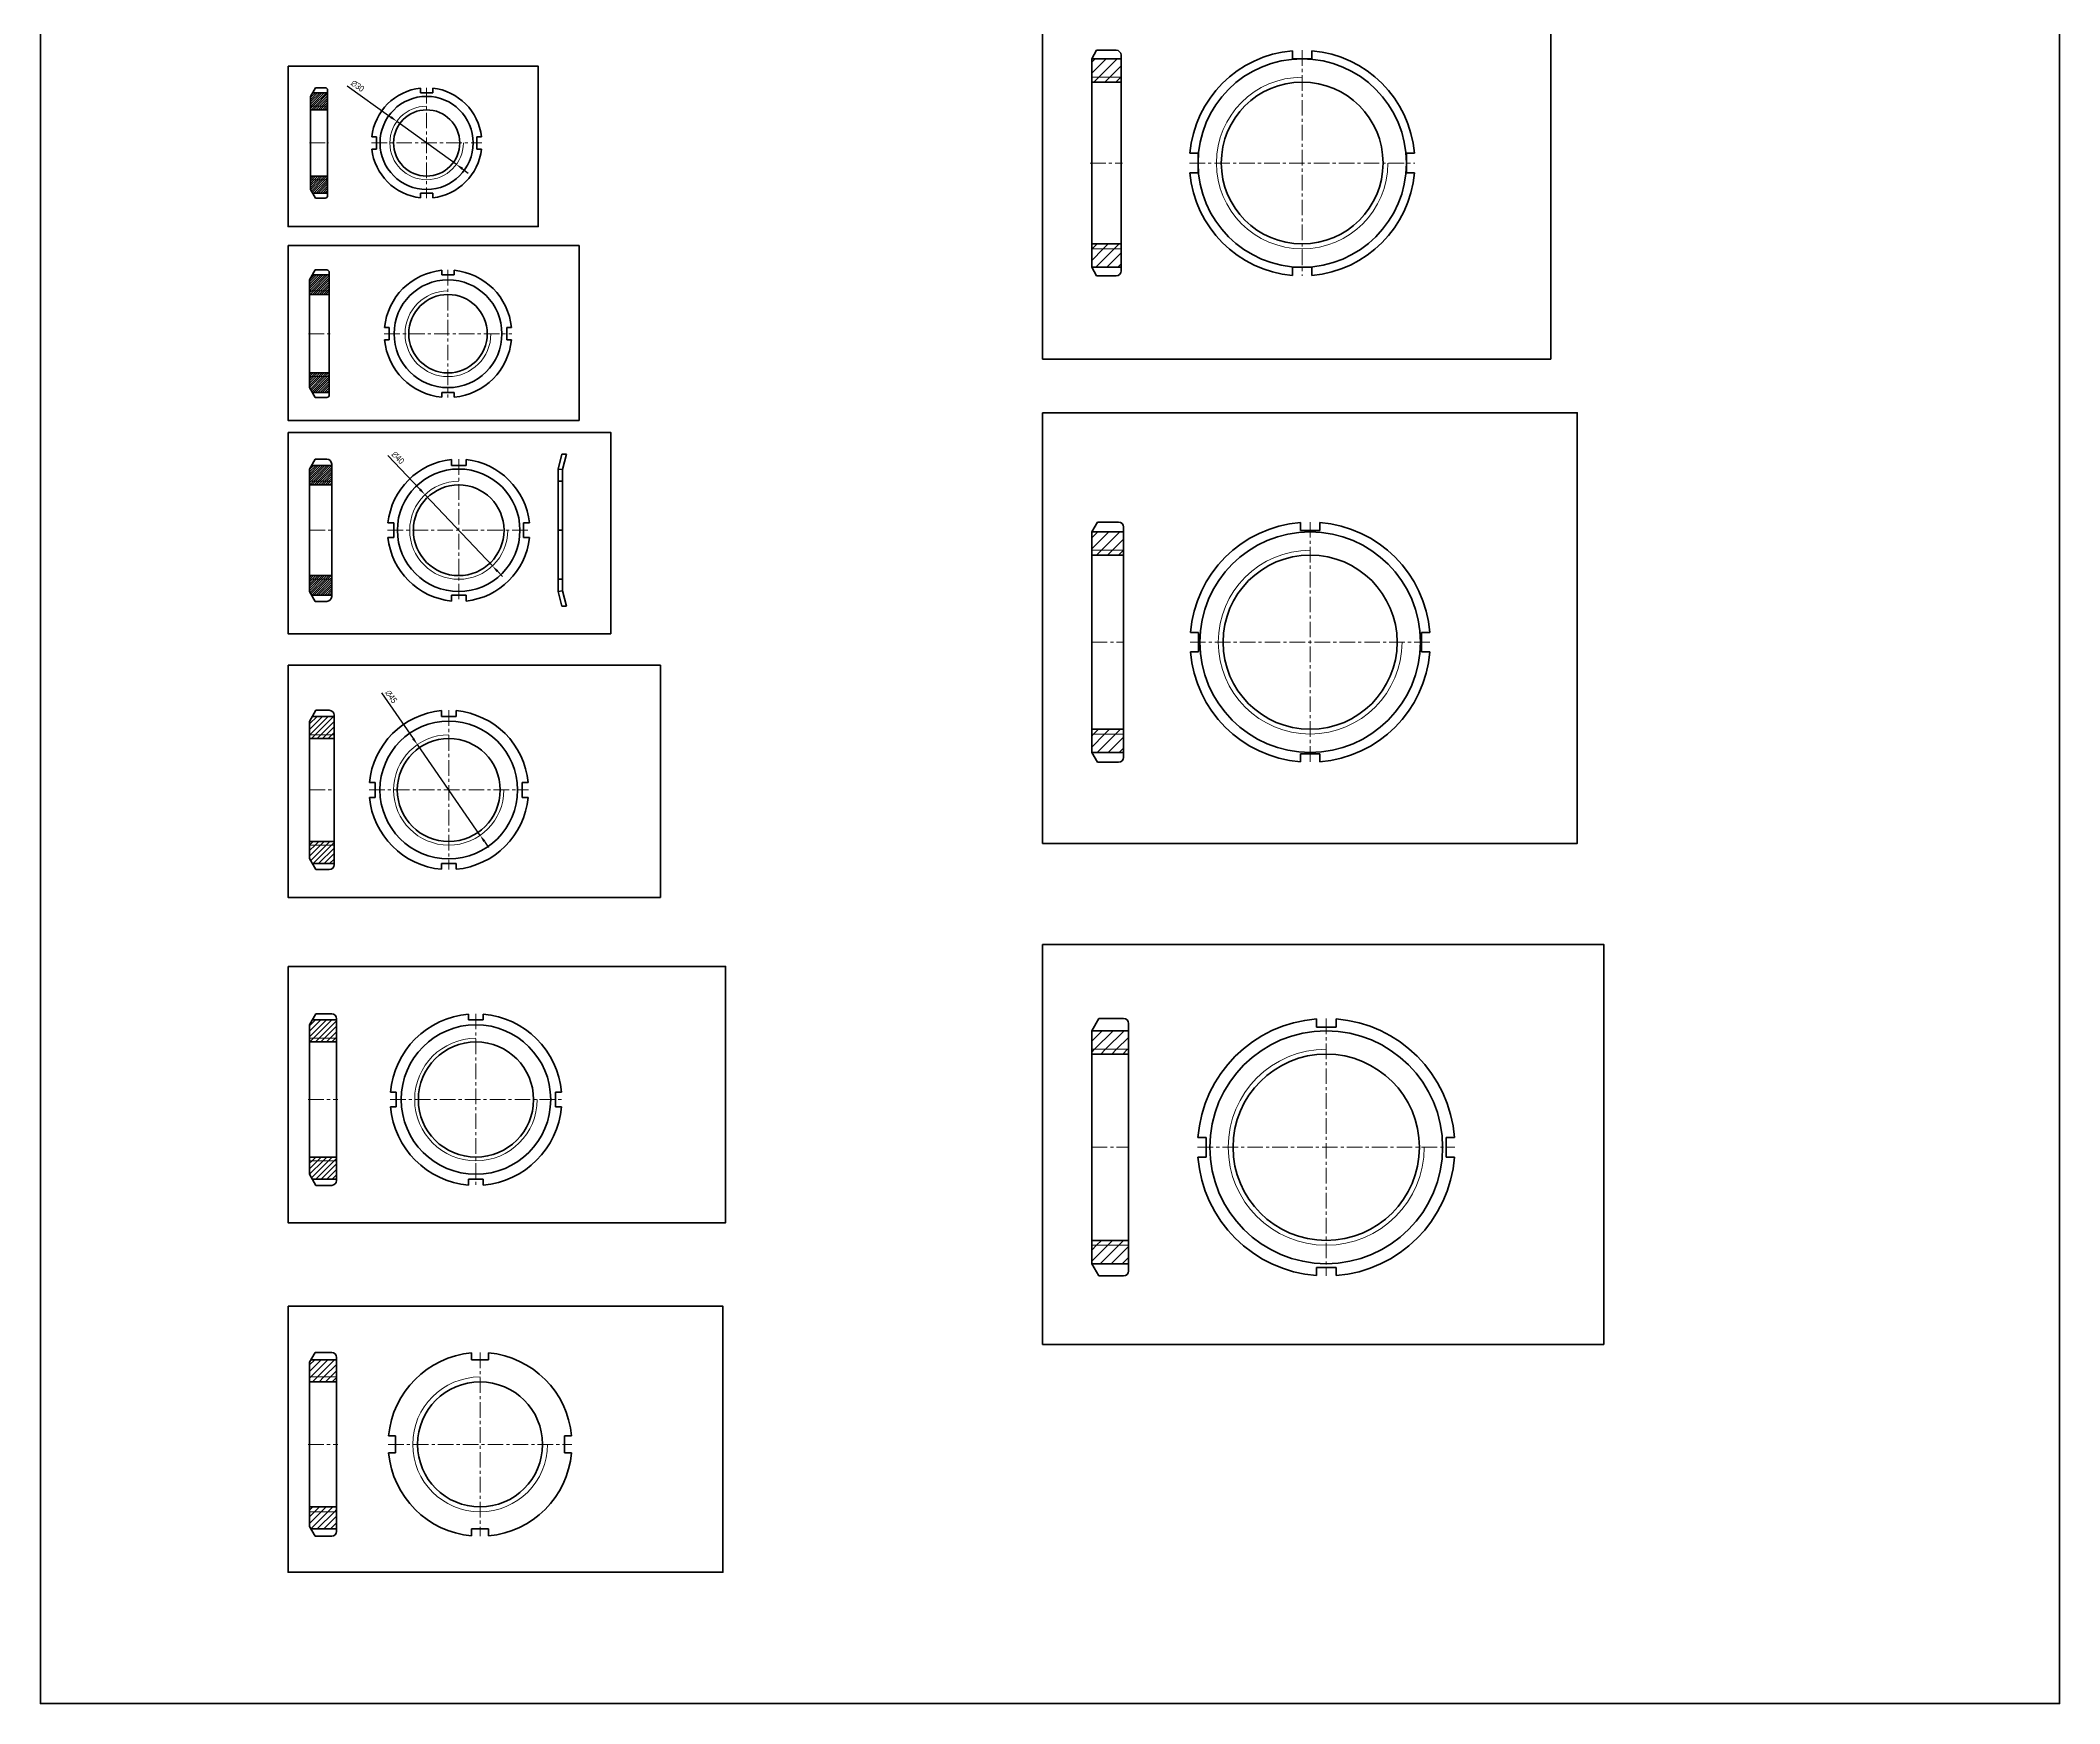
# Model space of a CAD drawing. Header units: millimetres. Extents: x -11382 to 23553, y -372 to 10786.
# Drawn here: x 5391 to 6215, y 4523 to 5202 of the extents above; entities that cross this region are included whole.
import ezdxf

# ---------------------------------------------------------------- set-up
doc = ezdxf.new("R2010")
doc.units = ezdxf.units.MM
doc.header["$LTSCALE"] = 0.2
doc.header["$PDMODE"] = 3
doc.linetypes.add('CENTER', pattern=[50.8, 31.75, -6.35, 6.35, -6.35])
for name, color, linetype, lineweight in [('đường bao thấy', 7, 'Continuous', 40), ('đường mặt cắt', 160, 'Continuous', 15), ('đường nét mảnh', 220, 'Continuous', 15), ('đường nét tâm', 137, 'CENTER', 15)]:
    doc.layers.add(name, color=color, linetype=linetype, lineweight=lineweight)
doc.styles.add('nhat 2.5', font='arial.ttf', dxfattribs={"width": 0.8, "height": 2.5})
doc.dimstyles.new('nhật 2.5', dxfattribs={"dimtxt": 2.5, "dimasz": 3, "dimexe": 1.3, "dimexo": 0.5, "dimgap": 1, "dimtad": 1, "dimtxsty": 'nhat 2.5', "dimcen": 0, "dimadec": 0, "dimazin": 0, "dimtfac": 1, "dimtmove": 0, "dimatfit": 3, "dimfxl": 10, "dimarcsym": 1})
pattern_1 = [(45, (-176.3456, 466.9373), (-1.122532, 1.122532), [])]
pattern_2 = [(45, (-184.1256, 1231.2331), (-0.449012806, 0.449012806), [])]
pattern_3 = [(45, (-184.96423, 1230.9688), (-0.449012806, 0.449012806), [])]
pattern_4 = [(45, (-188.88764, 1235.7935), (-0.449012806, 0.449012806), [])]
pattern_5 = [(45, (-216.7328, 1241.1369), (-1.122532, 1.122532), [])]
pattern_6 = [(45, (-423.1216, 339.9806), (-1.3470384, 1.3470384), [])]
pattern_7 = [(45, (-149.334, 1270.6007), (-2.245064, 2.245064), [])]
pattern_8 = [(45, (-204.3345, 1232.59), (-2.245064, 2.245064), [])]
pattern_9 = [(45, (-248.3594, 1189.8237), (-2.245064, 2.245064), [])]

# ---------------------------------------------------------------- blocks, each defined once
blk = doc.blocks.new('*D86')
at = {"layer": 'Defpoints', "color": 0, "ltscale": 0.5, "transparency": 16777216}
for p in [(5536.89, 5168.72), (5561.21, 5151.16)]:
    blk.add_point(p, dxfattribs=at)
at = {"layer": 'đường bao thấy', "color": 0, "lineweight": -2, "ltscale": 0.5, "transparency": 16777216}
for p, q in [((5516.68, 5183.3), (5534.45, 5170.48)), ((5561.21, 5151.16), (5536.89, 5168.72)), ((5563.64, 5149.4), (5566.07, 5147.65))]:
    blk.add_line(p, q, dxfattribs=at)
at = {"layer": 'đường bao thấy', "color": 0, "ltscale": 0.5, "transparency": 16777216}
for points in [[(5534.75, 5170.88), (5534.16, 5170.07), (5536.89, 5168.72)], [(5563.93, 5149.81), (5563.35, 5149), (5561.21, 5151.16)]]:
    blk.add_solid(points, dxfattribs=at)
at = {"layer": 'đường bao thấy', "color": 0, "ltscale": 0.5, "transparency": 16777216, "insert": (5520.91, 5183.15), "char_height": 2.5, "attachment_point": 5, "rotation": 324.17096, "style": 'nhat 2.5'}
blk.add_mtext('∅30', dxfattribs=at)
blk = doc.blocks.new('*D87')
at = {"layer": 'Defpoints', "color": 0, "ltscale": 0.5, "transparency": 16777216}
for p in [(5545.28, 4914.48), (5570.9, 4877.48)]:
    blk.add_point(p, dxfattribs=at)
at = {"layer": 'đường bao thấy', "color": 0, "lineweight": -2, "ltscale": 0.5, "transparency": 16777216}
for p, q in [((5530.67, 4935.58), (5543.58, 4916.95)), ((5570.9, 4877.48), (5545.28, 4914.48)), ((5572.61, 4875.02), (5574.32, 4872.55))]:
    blk.add_line(p, q, dxfattribs=at)
at = {"layer": 'đường bao thấy', "color": 0, "ltscale": 0.5, "transparency": 16777216}
for points in [[(5543.99, 4917.23), (5543.16, 4916.66), (5545.28, 4914.48)], [(5573.02, 4875.3), (5572.2, 4874.73), (5570.9, 4877.48)]]:
    blk.add_solid(points, dxfattribs=at)
at = {"layer": 'đường bao thấy', "color": 0, "ltscale": 0.5, "transparency": 16777216, "insert": (5534.61, 4934.02), "char_height": 2.5, "attachment_point": 5, "rotation": 304.70231, "style": 'nhat 2.5'}
blk.add_mtext('∅45', dxfattribs=at)
blk = doc.blocks.new('*D88')
at = {"layer": 'Defpoints', "color": 0, "ltscale": 0.5, "transparency": 16777216}
for p in [(5548.4, 5016.45), (5575.89, 4987.39)]:
    blk.add_point(p, dxfattribs=at)
at = {"layer": 'đường bao thấy', "color": 0, "lineweight": -2, "ltscale": 0.5, "transparency": 16777216}
for p, q in [((5533.25, 5032.45), (5546.33, 5018.63)), ((5575.89, 4987.39), (5548.4, 5016.45)), ((5577.95, 4985.21), (5580.01, 4983.03))]:
    blk.add_line(p, q, dxfattribs=at)
at = {"layer": 'đường bao thấy', "color": 0, "ltscale": 0.5, "transparency": 16777216}
for points in [[(5546.7, 5018.97), (5545.97, 5018.28), (5548.4, 5016.45)], [(5578.31, 4985.56), (5577.59, 4984.87), (5575.89, 4987.39)]]:
    blk.add_solid(points, dxfattribs=at)
at = {"layer": 'đường bao thấy', "color": 0, "ltscale": 0.5, "transparency": 16777216, "insert": (5537.38, 5031.51), "char_height": 2.5, "attachment_point": 5, "rotation": 313.4159, "style": 'nhat 2.5'}
blk.add_mtext('∅40', dxfattribs=at)

msp = doc.modelspace()

# ---------------------------------------------------------------- hatches: boundary and pattern name
at = {"layer": 'đường mặt cắt'}
h = msp.add_hatch(dxfattribs=at)
h.set_pattern_fill('ANSI31', color=256, style=0)
h.set_pattern_definition(pattern_7)
h.paths.add_polyline_path([(5832.41, 5186.737), (5832.41, 5194.237), (5820.41, 5194.237), (5820.41, 5186.737)])
h = msp.add_hatch(dxfattribs=at)
h.set_pattern_fill('ANSI31', color=256, style=0)
h.set_pattern_definition(pattern_7)
h.paths.add_polyline_path([(5820.41, 5186.737), (5820.41, 5184.737), (5832.41, 5184.737), (5832.41, 5186.737)])
h = msp.add_hatch(dxfattribs=at)
h.set_pattern_fill('ANSI31', color=256, scale=0.2, style=0)
h.set_pattern_definition(pattern_2)
h.paths.add_polyline_path([(5508.664, 5174.939), (5508.664, 5180.439), (5502.53, 5180.439), (5501.664, 5178.939), (5501.664, 5174.939)])
h = msp.add_hatch(dxfattribs=at)
h.set_pattern_fill('ANSI31', color=256, scale=0.2, style=0)
h.set_pattern_definition(pattern_2)
h.paths.add_polyline_path([(5508.664, 5173.439), (5508.664, 5174.939), (5501.664, 5174.939), (5501.664, 5173.439)])
h = msp.add_hatch(dxfattribs=at)
h.set_pattern_fill('ANSI31', color=256, scale=0.2, style=0)
h.set_pattern_definition(pattern_2)
h.paths.add_polyline_path([(5508.664, 5144.939), (5508.664, 5146.439), (5501.664, 5146.439), (5501.664, 5144.939)])
h = msp.add_hatch(dxfattribs=at)
h.set_pattern_fill('ANSI31', color=256, scale=0.2, style=0)
h.set_pattern_definition(pattern_2)
h.paths.add_polyline_path([(5508.664, 5139.439), (5508.664, 5144.939), (5501.664, 5144.939), (5501.664, 5140.939), (5502.53, 5139.439)])
h = msp.add_hatch(dxfattribs=at)
h.set_pattern_fill('ANSI31', color=256, style=0)
h.set_pattern_definition(pattern_7)
h.paths.add_polyline_path([(5820.41, 5118.737), (5820.41, 5116.737), (5832.41, 5116.737), (5832.41, 5118.737)])
h = msp.add_hatch(dxfattribs=at)
h.set_pattern_fill('ANSI31', color=256, style=0)
h.set_pattern_definition(pattern_7)
h.paths.add_polyline_path([(5820.41, 5116.737), (5820.41, 5109.237), (5832.41, 5109.237), (5832.41, 5116.737)])
h = msp.add_hatch(dxfattribs=at)
h.set_pattern_fill('ANSI31', color=256, scale=0.2, style=0)
h.set_pattern_definition(pattern_3)
h.paths.add_polyline_path([(5509.314, 5099.606), (5509.314, 5106.106), (5502.469, 5106.106), (5501.314, 5104.106), (5501.314, 5099.606)])
h = msp.add_hatch(dxfattribs=at)
h.set_pattern_fill('ANSI31', color=256, scale=0.2, style=0)
h.set_pattern_definition(pattern_3)
h.paths.add_polyline_path([(5501.314, 5099.606), (5501.314, 5098.106), (5509.314, 5098.106), (5509.314, 5099.606)])
h = msp.add_hatch(dxfattribs=at)
h.set_pattern_fill('ANSI31', color=256, scale=0.2, style=0)
h.set_pattern_definition(pattern_3)
h.paths.add_polyline_path([(5501.314, 5066.106), (5501.314, 5064.606), (5509.314, 5064.606), (5509.314, 5066.106)])
h = msp.add_hatch(dxfattribs=at)
h.set_pattern_fill('ANSI31', color=256, scale=0.2, style=0)
h.set_pattern_definition(pattern_3)
h.paths.add_polyline_path([(5509.314, 5058.106), (5509.314, 5064.606), (5501.314, 5064.606), (5501.314, 5060.106), (5502.469, 5058.106)])
h = msp.add_hatch(dxfattribs=at)
h.set_pattern_fill('ANSI31', color=256, scale=0.2, style=0)
h.set_pattern_definition(pattern_4)
h.paths.add_polyline_path([(5510.314, 5028.419), (5502.18, 5028.419), (5501.314, 5026.919), (5501.314, 5021.919), (5510.314, 5021.919)])
h = msp.add_hatch(dxfattribs=at)
h.set_pattern_fill('ANSI31', color=256, scale=0.2, style=0)
h.set_pattern_definition(pattern_4)
h.paths.add_polyline_path([(5501.314, 5021.919), (5501.314, 5020.419), (5510.314, 5020.419), (5510.314, 5021.919)])
h = msp.add_hatch(dxfattribs=at)
h.set_pattern_fill('ANSI31', color=256, style=0)
h.set_pattern_definition(pattern_8)
h.paths.add_polyline_path([(5833.41, 4993.783), (5833.41, 5001.283), (5820.41, 5001.283), (5820.41, 4993.783)])
h = msp.add_hatch(dxfattribs=at)
h.set_pattern_fill('ANSI31', color=256, style=0)
h.set_pattern_definition(pattern_8)
h.paths.add_polyline_path([(5833.41, 4991.783), (5833.41, 4993.783), (5820.41, 4993.783), (5820.41, 4991.783)])
h = msp.add_hatch(dxfattribs=at)
h.set_pattern_fill('ANSI31', color=256, scale=0.2, style=0)
h.set_pattern_definition(pattern_4)
h.paths.add_polyline_path([(5510.314, 4981.919), (5510.314, 4983.419), (5501.314, 4983.419), (5501.314, 4981.919)])
h = msp.add_hatch(dxfattribs=at)
h.set_pattern_fill('ANSI31', color=256, scale=0.2, style=0)
h.set_pattern_definition(pattern_4)
h.paths.add_polyline_path([(5510.314, 4975.419), (5510.314, 4981.919), (5501.314, 4981.919), (5501.314, 4976.919), (5502.18, 4975.419)])
h = msp.add_hatch(dxfattribs=at)
h.set_pattern_fill('ANSI31', color=256, scale=0.5, style=0)
h.set_pattern_definition(pattern_5)
h.paths.add_polyline_path([(5511.314, 4925.981), (5502.469, 4925.981), (5501.314, 4923.981), (5501.314, 4918.481), (5511.314, 4918.481)])
h = msp.add_hatch(dxfattribs=at)
h.set_pattern_fill('ANSI31', color=256, style=0)
h.set_pattern_definition(pattern_8)
h.paths.add_polyline_path([(5833.41, 4918.783), (5833.41, 4920.783), (5820.41, 4920.783), (5820.41, 4918.783)])
h = msp.add_hatch(dxfattribs=at)
h.set_pattern_fill('ANSI31', color=256, style=0)
h.set_pattern_definition(pattern_8)
h.paths.add_polyline_path([(5833.41, 4911.283), (5833.41, 4918.783), (5820.41, 4918.783), (5820.41, 4911.283)])
h = msp.add_hatch(dxfattribs=at)
h.set_pattern_fill('ANSI31', color=256, scale=0.5, style=0)
h.set_pattern_definition(pattern_5)
h.paths.add_polyline_path([(5501.314, 4918.481), (5501.314, 4916.981), (5511.314, 4916.981), (5511.314, 4918.481)])
h = msp.add_hatch(dxfattribs=at)
h.set_pattern_fill('ANSI31', color=256, scale=0.5, style=0)
h.set_pattern_definition(pattern_5)
h.paths.add_polyline_path([(5501.314, 4874.981), (5501.314, 4873.481), (5511.314, 4873.481), (5511.314, 4874.981)])
h = msp.add_hatch(dxfattribs=at)
h.set_pattern_fill('ANSI31', color=256, scale=0.5, style=0)
h.set_pattern_definition(pattern_5)
h.paths.add_polyline_path([(5501.314, 4873.481), (5501.314, 4867.981), (5502.469, 4865.981), (5511.314, 4865.981), (5511.314, 4873.481)])
h = msp.add_hatch(dxfattribs=at)
h.set_pattern_fill('ANSI31', color=256, scale=0.5, style=0)
h.set_pattern_definition(pattern_1)
h.paths.add_polyline_path([(5502.469, 4802.19), (5501.314, 4800.19), (5501.314, 4794.69), (5512.314, 4794.69), (5512.314, 4802.19)])
h = msp.add_hatch(dxfattribs=at)
h.set_pattern_fill('ANSI31', color=256, style=0)
h.set_pattern_definition(pattern_9)
h.paths.add_polyline_path([(5835.41, 4790.235), (5835.41, 4797.735), (5820.41, 4797.735), (5820.41, 4790.235)])
h = msp.add_hatch(dxfattribs=at)
h.set_pattern_fill('ANSI31', color=256, scale=0.5, style=0)
h.set_pattern_definition(pattern_1)
h.paths.add_polyline_path([(5512.314, 4793.19), (5512.314, 4794.69), (5501.314, 4794.69), (5501.314, 4793.19)])
h = msp.add_hatch(dxfattribs=at)
h.set_pattern_fill('ANSI31', color=256, style=0)
h.set_pattern_definition(pattern_9)
h.paths.add_polyline_path([(5835.41, 4788.235), (5835.41, 4790.235), (5820.41, 4790.235), (5820.41, 4788.235)])
h = msp.add_hatch(dxfattribs=at)
h.set_pattern_fill('ANSI31', color=256, scale=0.5, style=0)
h.set_pattern_definition(pattern_1)
h.paths.add_polyline_path([(5512.314, 4744.69), (5512.314, 4746.19), (5501.314, 4746.19), (5501.314, 4744.69)])
h = msp.add_hatch(dxfattribs=at)
h.set_pattern_fill('ANSI31', color=256, scale=0.5, style=0)
h.set_pattern_definition(pattern_1)
h.paths.add_polyline_path([(5501.314, 4744.69), (5501.314, 4739.19), (5502.469, 4737.19), (5512.314, 4737.19), (5512.314, 4744.69)])
h = msp.add_hatch(dxfattribs=at)
h.set_pattern_fill('ANSI31', color=256, style=0)
h.set_pattern_definition(pattern_9)
h.paths.add_polyline_path([(5835.41, 4710.235), (5835.41, 4712.235), (5820.41, 4712.235), (5820.41, 4710.235)])
h = msp.add_hatch(dxfattribs=at)
h.set_pattern_fill('ANSI31', color=256, style=0)
h.set_pattern_definition(pattern_9)
h.paths.add_polyline_path([(5820.41, 4710.235), (5820.41, 4702.735), (5835.41, 4702.735), (5835.41, 4710.235)])
h = msp.add_hatch(dxfattribs=at)
h.set_pattern_fill('ANSI31', color=256, scale=0.6, style=0)
h.set_pattern_definition(pattern_6)
h.paths.add_polyline_path([(5512.314, 4656.521), (5512.314, 4663.521), (5501.892, 4663.521), (5501.314, 4662.521), (5501.314, 4656.521)])
h = msp.add_hatch(dxfattribs=at)
h.set_pattern_fill('ANSI31', color=256, scale=0.6, style=0)
h.set_pattern_definition(pattern_6)
h.paths.add_polyline_path([(5512.314, 4654.521), (5512.314, 4656.521), (5501.314, 4656.521), (5501.314, 4654.521)])
h = msp.add_hatch(dxfattribs=at)
h.set_pattern_fill('ANSI31', color=256, scale=0.6, style=0)
h.set_pattern_definition(pattern_6)
h.paths.add_polyline_path([(5512.314, 4601.521), (5512.314, 4603.521), (5501.314, 4603.521), (5501.314, 4601.521)])
h = msp.add_hatch(dxfattribs=at)
h.set_pattern_fill('ANSI31', color=256, scale=0.6, style=0)
h.set_pattern_definition(pattern_6)
h.paths.add_polyline_path([(5501.314, 4601.521), (5501.314, 4595.521), (5501.892, 4594.521), (5512.314, 4594.521), (5512.314, 4601.521)])

# ---------------------------------------------------------------- linework, layer by layer
at = {"layer": 'đường bao thấy'}
for p, q in [((5820.41, 5194.237), (5822.43, 5197.737)), ((5820.41, 5194.237), (5820.41, 5109.237)), ((5820.41, 5194.237), (5832.41, 5194.237)), ((5822.43, 5197.737), (5830.41, 5197.737)), ((5832.41, 5195.737), (5832.41, 5107.737)), ((5902.301, 5197.563), (5902.301, 5194.237)), ((5902.301, 5194.237), (5910.301, 5194.237)), ((5910.301, 5197.563), (5910.301, 5194.237)), ((5501.664, 5178.939), (5503.685, 5182.439)), ((5503.685, 5182.439), (5507.664, 5182.439)), ((5546.548, 5182.3), (5546.548, 5180.439)), ((5551.548, 5182.3), (5551.548, 5180.439)), ((5820.41, 5184.737), (5832.41, 5184.737)), ((5501.664, 5178.939), (5501.664, 5140.939)), ((5508.664, 5180.439), (5502.53, 5180.439)), ((5508.664, 5181.439), (5508.664, 5138.439)), ((5546.548, 5180.439), (5551.548, 5180.439)), ((5501.664, 5173.439), (5508.664, 5173.439)), ((5526.687, 5162.439), (5528.548, 5162.439)), ((5528.548, 5157.439), (5528.548, 5162.439)), ((5571.408, 5162.439), (5569.548, 5162.439)), ((5569.548, 5162.439), (5569.548, 5157.439)), ((5526.687, 5157.439), (5528.548, 5157.439)), ((5571.408, 5157.439), (5569.548, 5157.439)), ((5860.475, 5155.737), (5863.801, 5155.737)), ((5863.801, 5147.737), (5863.801, 5155.737)), ((5952.127, 5155.737), (5948.801, 5155.737)), ((5948.801, 5155.737), (5948.801, 5147.737)), ((5501.664, 5146.439), (5508.664, 5146.439)), ((5860.475, 5147.737), (5863.801, 5147.737)), ((5952.127, 5147.737), (5948.801, 5147.737)), ((5501.664, 5140.939), (5503.685, 5137.439)), ((5508.664, 5139.439), (5502.53, 5139.439)), ((5503.685, 5137.439), (5507.664, 5137.439)), ((5546.548, 5137.578), (5546.548, 5139.439)), ((5551.548, 5139.439), (5546.548, 5139.439)), ((5551.548, 5137.578), (5551.548, 5139.439)), ((5820.41, 5118.737), (5832.41, 5118.737)), ((5501.314, 5104.106), (5503.624, 5108.106)), ((5503.624, 5108.106), (5508.314, 5108.106)), ((5820.41, 5109.237), (5832.41, 5109.237)), ((5820.41, 5109.237), (5822.43, 5105.737)), ((5902.301, 5105.911), (5902.301, 5109.237)), ((5910.301, 5109.237), (5902.301, 5109.237)), ((5910.301, 5105.911), (5910.301, 5109.237)), ((5501.314, 5104.106), (5501.314, 5060.106)), ((5509.314, 5106.106), (5502.469, 5106.106)), ((5509.314, 5107.106), (5509.314, 5057.106)), ((5555.276, 5107.986), (5555.276, 5106.106)), ((5555.276, 5106.106), (5560.276, 5106.106)), ((5560.276, 5107.986), (5560.276, 5106.106)), ((5822.43, 5105.737), (5830.41, 5105.737)), ((5501.314, 5098.106), (5509.314, 5098.106)), ((5531.897, 5084.606), (5533.776, 5084.606)), ((5533.776, 5079.606), (5533.776, 5084.606)), ((5583.656, 5084.606), (5581.776, 5084.606)), ((5581.776, 5084.606), (5581.776, 5079.606)), ((5531.897, 5079.606), (5533.776, 5079.606)), ((5583.656, 5079.606), (5581.776, 5079.606)), ((5501.314, 5066.106), (5509.314, 5066.106)), ((5501.314, 5060.106), (5503.624, 5056.106)), ((5509.314, 5058.106), (5502.469, 5058.106)), ((5503.624, 5056.106), (5508.314, 5056.106)), ((5555.276, 5056.227), (5555.276, 5058.106)), ((5560.276, 5058.106), (5555.276, 5058.106)), ((5560.276, 5056.227), (5560.276, 5058.106)), ((5501.314, 5026.919), (5503.624, 5030.919)), ((5501.314, 5026.919), (5501.314, 4976.919)), ((5510.314, 5028.419), (5502.18, 5028.419)), ((5503.624, 5030.919), (5508.314, 5030.919)), ((5510.314, 5028.919), (5510.314, 4974.919)), ((5559.142, 5030.763), (5559.142, 5028.419)), ((5559.142, 5028.419), (5565.142, 5028.419)), ((5565.142, 5030.763), (5565.142, 5028.419)), ((5501.314, 5020.419), (5510.314, 5020.419)), ((5533.297, 5004.919), (5535.642, 5004.919)), ((5535.642, 4998.919), (5535.642, 5004.919)), ((5590.986, 5004.919), (5588.642, 5004.919)), ((5588.642, 5004.919), (5588.642, 4998.919)), ((5820.41, 5001.283), (5822.719, 5005.283)), ((5820.41, 5001.283), (5820.41, 4911.283)), ((5820.41, 5001.283), (5833.41, 5001.283)), ((5822.719, 5005.283), (5831.41, 5005.283)), ((5833.41, 5003.283), (5833.41, 4909.283)), ((5905.548, 5005.12), (5905.548, 5001.783)), ((5905.548, 5001.783), (5913.548, 5001.783)), ((5913.548, 5005.12), (5913.548, 5001.783)), ((5533.297, 4998.919), (5535.642, 4998.919)), ((5590.986, 4998.919), (5588.642, 4998.919)), ((5820.41, 4991.783), (5833.41, 4991.783)), ((5501.314, 4983.419), (5510.314, 4983.419)), ((5501.314, 4976.919), (5503.624, 4972.919)), ((5510.314, 4975.419), (5502.18, 4975.419)), ((5503.624, 4972.919), (5508.314, 4972.919)), ((5559.142, 4973.074), (5559.142, 4975.419)), ((5565.142, 4975.419), (5559.142, 4975.419)), ((5565.142, 4973.074), (5565.142, 4975.419)), ((5860.711, 4960.283), (5864.048, 4960.283)), ((5864.048, 4952.283), (5864.048, 4960.283)), ((5958.384, 4960.283), (5955.048, 4960.283)), ((5955.048, 4960.283), (5955.048, 4952.283)), ((5860.711, 4952.283), (5864.048, 4952.283)), ((5958.384, 4952.283), (5955.048, 4952.283)), ((5501.314, 4923.981), (5503.913, 4928.481)), ((5503.913, 4928.481), (5509.314, 4928.481)), ((5555.093, 4928.342), (5555.093, 4925.981)), ((5561.093, 4928.342), (5561.093, 4925.981)), ((5501.314, 4923.981), (5501.314, 4867.981)), ((5511.314, 4925.981), (5502.469, 4925.981)), ((5511.314, 4926.481), (5511.314, 4865.481)), ((5555.093, 4925.981), (5561.093, 4925.981)), ((5820.41, 4920.783), (5833.41, 4920.783)), ((5501.314, 4916.981), (5511.314, 4916.981)), ((5820.41, 4911.283), (5833.41, 4911.283)), ((5820.41, 4911.283), (5822.719, 4907.283)), ((5905.548, 4907.447), (5905.548, 4910.783)), ((5913.548, 4910.783), (5905.548, 4910.783)), ((5913.548, 4907.447), (5913.548, 4910.783)), ((5822.719, 4907.283), (5831.41, 4907.283)), ((5525.732, 4898.981), (5528.093, 4898.981)), ((5528.093, 4892.981), (5528.093, 4898.981)), ((5590.455, 4898.981), (5588.093, 4898.981)), ((5588.093, 4898.981), (5588.093, 4892.981)), ((5525.732, 4892.981), (5528.093, 4892.981)), ((5590.455, 4892.981), (5588.093, 4892.981)), ((5501.314, 4874.981), (5511.314, 4874.981)), ((5501.314, 4867.981), (5503.913, 4863.481)), ((5511.314, 4865.981), (5502.469, 4865.981)), ((5503.913, 4863.481), (5509.314, 4863.481)), ((5555.093, 4863.62), (5555.093, 4865.981)), ((5561.093, 4865.981), (5555.093, 4865.981)), ((5561.093, 4863.62), (5561.093, 4865.981)), ((5501.314, 4800.19), (5503.913, 4804.69)), ((5503.913, 4804.69), (5510.314, 4804.69)), ((5566.184, 4804.562), (5566.184, 4802.19)), ((5572.184, 4804.562), (5572.184, 4802.19)), ((5501.314, 4800.19), (5501.314, 4739.19)), ((5512.314, 4802.19), (5502.469, 4802.19)), ((5512.314, 4802.69), (5512.314, 4736.69)), ((5566.184, 4802.19), (5572.184, 4802.19)), ((5820.41, 4797.735), (5823.296, 4802.735)), ((5820.41, 4797.735), (5820.41, 4702.735)), ((5820.41, 4797.735), (5835.41, 4797.735)), ((5823.296, 4802.735), (5833.41, 4802.735)), ((5835.41, 4800.735), (5835.41, 4699.735)), ((5912.107, 4802.583), (5912.107, 4799.235)), ((5912.107, 4799.235), (5920.107, 4799.235)), ((5920.107, 4802.583), (5920.107, 4799.235)), ((5501.314, 4793.19), (5512.314, 4793.19)), ((5820.41, 4788.235), (5835.41, 4788.235)), ((5534.313, 4772.69), (5536.684, 4772.69)), ((5536.684, 4766.69), (5536.684, 4772.69)), ((5604.055, 4772.69), (5601.684, 4772.69)), ((5601.684, 4772.69), (5601.684, 4766.69)), ((5534.313, 4766.69), (5536.684, 4766.69)), ((5604.055, 4766.69), (5601.684, 4766.69)), ((5863.759, 4754.235), (5867.107, 4754.235)), ((5867.107, 4746.235), (5867.107, 4754.235)), ((5968.454, 4754.235), (5965.107, 4754.235)), ((5965.107, 4754.235), (5965.107, 4746.235)), ((5501.314, 4746.19), (5512.314, 4746.19)), ((5863.759, 4746.235), (5867.107, 4746.235)), ((5968.454, 4746.235), (5965.107, 4746.235)), ((5501.314, 4739.19), (5503.913, 4734.69)), ((5512.314, 4737.19), (5502.469, 4737.19)), ((5503.913, 4734.69), (5510.314, 4734.69)), ((5566.184, 4734.819), (5566.184, 4737.19)), ((5572.184, 4737.19), (5566.184, 4737.19)), ((5572.184, 4734.819), (5572.184, 4737.19)), ((5820.41, 4712.235), (5835.41, 4712.235)), ((5820.41, 4702.735), (5835.41, 4702.735)), ((5820.41, 4702.735), (5823.296, 4697.735)), ((5823.296, 4697.735), (5833.41, 4697.735)), ((5912.107, 4697.888), (5912.107, 4701.235)), ((5920.107, 4701.235), (5912.107, 4701.235)), ((5920.107, 4697.888), (5920.107, 4701.235)), ((5501.314, 4662.521), (5503.624, 4666.521)), ((5512.314, 4663.521), (5501.892, 4663.521)), ((5503.624, 4666.521), (5510.314, 4666.521)), ((5512.314, 4664.521), (5512.314, 4593.521)), ((5567.364, 4666.357), (5567.364, 4663.521)), ((5567.364, 4663.521), (5574.364, 4663.521)), ((5574.364, 4666.357), (5574.364, 4663.521)), ((5501.314, 4662.521), (5501.314, 4595.521)), ((5501.314, 4654.521), (5512.314, 4654.521)), ((5533.528, 4632.521), (5536.364, 4632.521)), ((5536.364, 4625.521), (5536.364, 4632.521)), ((5608.201, 4632.521), (5605.364, 4632.521)), ((5605.364, 4632.521), (5605.364, 4625.521)), ((5533.528, 4625.521), (5536.364, 4625.521)), ((5608.201, 4625.521), (5605.364, 4625.521)), ((5501.314, 4603.521), (5512.314, 4603.521)), ((5501.314, 4595.521), (5503.624, 4591.521)), ((5512.314, 4594.521), (5501.892, 4594.521)), ((5503.624, 4591.521), (5510.314, 4591.521)), ((5567.364, 4591.685), (5567.364, 4594.521)), ((5574.364, 4594.521), (5567.364, 4594.521)), ((5574.364, 4591.685), (5574.364, 4594.521))]:
    msp.add_line(p, q, dxfattribs=at)
at = {"layer": 'đường bao thấy', "ltscale": 0.5}
for p, q in [((5602.661, 5026.919), (5604.268, 5032.919)), ((5602.661, 5026.919), (5602.661, 4976.919)), ((5602.661, 5026.919), (5604.461, 5026.682)), ((5604.268, 5032.919), (5606.132, 5032.919)), ((5604.461, 5026.682), (5606.132, 5032.919)), ((5604.461, 5026.682), (5604.461, 4977.156)), ((5602.661, 5021.919), (5604.461, 5021.919)), ((5602.661, 5001.919), (5604.461, 5001.919)), ((5602.661, 4981.919), (5604.461, 4981.919)), ((5602.661, 4976.919), (5604.461, 4977.156)), ((5602.661, 4976.919), (5604.268, 4970.919)), ((5604.461, 4977.156), (5606.132, 4970.919)), ((5604.268, 4970.919), (5606.132, 4970.919))]:
    msp.add_line(p, q, dxfattribs=at)
at = {"layer": 'đường bao thấy'}
for points in [[(5391.466, 5626.056), (6215.343, 5626.056), (6215.343, 4523.273), (5391.466, 4523.273)], [(5800.41, 5231.636), (6007.706, 5231.636), (6007.706, 5071.772), (5800.41, 5071.772)], [(5492.535, 5191.241), (5594.593, 5191.241), (5594.593, 5125.813), (5492.535, 5125.813)], [(5492.535, 5118.034), (5611.265, 5118.034), (5611.265, 5046.775), (5492.535, 5046.775)], [(5800.41, 5049.889), (6018.55, 5049.889), (6018.55, 4874.205), (5800.41, 4874.205)], [(5492.535, 5041.864), (5624.171, 5041.864), (5624.171, 4959.709), (5492.535, 4959.709)], [(5492.535, 4946.882), (5644.422, 4946.882), (5644.422, 4852.179), (5492.535, 4852.179)], [(5800.41, 4833.002), (6029.355, 4833.002), (6029.355, 4669.808), (5800.41, 4669.808)], [(5492.535, 4823.98), (5671.054, 4823.98), (5671.054, 4719.436), (5492.535, 4719.436)], [(5492.535, 4685.399), (5669.977, 4685.399), (5669.977, 4576.83), (5492.535, 4576.83)]]:
    msp.add_lwpolyline(points, close=True, dxfattribs=at)
for centre, radius in [((5906.301, 5151.737), 42.5), ((5906.301, 5151.737), 33), ((5549.048, 5159.939), 19), ((5549.048, 5159.939), 13.5), ((5557.776, 5082.106), 22), ((5557.776, 5082.106), 16), ((5562.142, 5001.919), 25), ((5562.142, 5001.919), 18.5), ((5909.548, 4956.283), 45), ((5909.548, 4956.283), 35.5), ((5558.093, 4895.981), 28.089), ((5558.093, 4895.981), 21), ((5569.184, 4769.69), 30.5), ((5916.107, 4750.235), 47.5), ((5569.184, 4769.69), 23.5), ((5916.107, 4750.235), 38), ((5570.864, 4629.021), 25.5)]:
    msp.add_circle(centre, radius, dxfattribs=at)
for centre, radius, start, end in [((5830.41, 5195.737), 2, 0, 90), ((5906.301, 5151.737), 46, 94.988542, 175.011458), ((5906.301, 5151.737), 46, 4.988542, 85.011458), ((5507.664, 5181.439), 1, 0, 90), ((5549.048, 5159.939), 22.5, 96.37937, 173.62063), ((5549.048, 5159.939), 22.5, 6.37937, 83.62063), ((5549.048, 5159.939), 22.5, 186.37937, 263.62063), ((5549.048, 5159.939), 22.5, 276.37937, 353.62063), ((5906.301, 5151.737), 46, 184.988542, 265.011458), ((5906.301, 5151.737), 46, 274.988542, 355.011458), ((5507.664, 5138.439), 1, 270, 0), ((5508.314, 5107.106), 1, 0, 90), ((5557.776, 5082.106), 26, 95.517734, 174.482266), ((5557.776, 5082.106), 26, 5.517734, 84.482266), ((5830.41, 5107.737), 2, 270, 0), ((5557.776, 5082.106), 26, 185.517734, 264.482266), ((5557.776, 5082.106), 26, 275.517734, 354.482266), ((5508.314, 5057.106), 1, 270, 0), ((5508.314, 5028.919), 2, 0, 90), ((5562.142, 5001.919), 29, 95.937772, 174.062228), ((5562.142, 5001.919), 29, 5.937772, 84.062228), ((5831.41, 5003.283), 2, 0, 90), ((5909.548, 4956.283), 49, 94.682417, 175.317583), ((5909.548, 4956.283), 49, 4.682417, 85.317583), ((5562.142, 5001.919), 29, 185.937772, 264.062228), ((5562.142, 5001.919), 29, 275.937772, 354.062228), ((5508.314, 4974.919), 2, 270, 0), ((5909.548, 4956.283), 49, 184.682417, 265.317583), ((5909.548, 4956.283), 49, 274.682417, 355.317583), ((5509.314, 4926.481), 2, 0, 90), ((5558.093, 4895.981), 32.5, 95.296381, 174.703619), ((5558.093, 4895.981), 32.5, 5.296381, 84.703619), ((5831.41, 4909.283), 2, 270, 0), ((5558.093, 4895.981), 32.5, 185.296381, 264.703619), ((5558.093, 4895.981), 32.5, 275.296381, 354.703619), ((5509.314, 4865.481), 2, 270, 0), ((5510.314, 4802.69), 2, 0, 90), ((5569.184, 4769.69), 35, 94.9171, 175.0829), ((5569.184, 4769.69), 35, 4.9171, 85.0829), ((5833.41, 4800.735), 2, 0, 90), ((5916.107, 4750.235), 52.5, 94.369627, 175.630373), ((5916.107, 4750.235), 52.5, 4.369627, 85.630373), ((5569.184, 4769.69), 35, 184.9171, 265.0829), ((5569.184, 4769.69), 35, 274.9171, 355.0829), ((5916.107, 4750.235), 52.5, 184.369627, 265.630373), ((5916.107, 4750.235), 52.5, 274.369627, 355.630373), ((5510.314, 4736.69), 2, 270, 0), ((5833.41, 4699.735), 2, 270, 0), ((5510.314, 4664.521), 2, 0, 90), ((5570.864, 4629.021), 37.5, 95.355401, 174.644599), ((5570.864, 4629.021), 37.5, 5.355401, 84.644599), ((5570.864, 4629.021), 37.5, 185.355401, 264.644599), ((5570.864, 4629.021), 37.5, 275.355401, 354.644599), ((5510.314, 4593.521), 2, 270, 0)]:
    msp.add_arc(centre, radius, start, end, dxfattribs=at)
at = {"layer": 'đường nét mảnh'}
for p, q in [((5820.41, 5186.737), (5832.41, 5186.737)), ((5501.664, 5174.939), (5508.664, 5174.939)), ((5501.664, 5144.939), (5508.664, 5144.939)), ((5820.41, 5116.737), (5832.41, 5116.737)), ((5501.314, 5099.606), (5509.314, 5099.606)), ((5501.314, 5064.606), (5509.314, 5064.606)), ((5501.314, 5021.919), (5510.314, 5021.919)), ((5820.41, 4993.783), (5833.41, 4993.783)), ((5501.314, 4981.919), (5510.314, 4981.919)), ((5820.41, 4918.783), (5833.41, 4918.783)), ((5501.314, 4918.481), (5511.314, 4918.481)), ((5501.314, 4873.481), (5511.314, 4873.481)), ((5501.314, 4794.69), (5512.314, 4794.69)), ((5820.41, 4790.235), (5835.41, 4790.235)), ((5501.314, 4744.69), (5512.314, 4744.69)), ((5820.41, 4710.235), (5835.41, 4710.235)), ((5501.314, 4656.521), (5512.314, 4656.521)), ((5501.314, 4601.521), (5512.314, 4601.521))]:
    msp.add_line(p, q, dxfattribs=at)
for centre, radius in [((5906.301, 5151.737), 35), ((5549.048, 5159.939), 15), ((5557.776, 5082.106), 17.5), ((5562.142, 5001.919), 20), ((5909.548, 4956.283), 37.5), ((5558.093, 4895.981), 22.5), ((5569.184, 4769.69), 25), ((5916.107, 4750.235), 40), ((5570.864, 4629.021), 27.5)]:
    msp.add_arc(centre, radius, 90, 0, dxfattribs=at)
at = {"layer": 'đường nét tâm'}
for p, q in [((5906.301, 5197.737), (5906.301, 5105.737)), ((5549.048, 5182.439), (5549.048, 5137.439)), ((5501.314, 5159.939), (5509.014, 5159.939)), ((5526.548, 5159.939), (5571.548, 5159.939)), ((5819.81, 5151.737), (5833.01, 5151.737)), ((5860.301, 5151.737), (5952.301, 5151.737)), ((5557.776, 5108.106), (5557.776, 5056.106)), ((5500.914, 5082.106), (5509.714, 5082.106)), ((5531.776, 5082.106), (5583.776, 5082.106)), ((5562.142, 5030.919), (5562.142, 4972.919)), ((5501.314, 5001.919), (5510.314, 5001.919)), ((5533.142, 5001.919), (5591.142, 5001.919)), ((5909.548, 5005.283), (5909.548, 4907.283)), ((5820.41, 4956.283), (5833.41, 4956.283)), ((5860.548, 4956.283), (5958.548, 4956.283)), ((5558.093, 4928.481), (5558.093, 4863.481)), ((5501.314, 4895.981), (5511.314, 4895.981)), ((5525.593, 4895.981), (5590.593, 4895.981)), ((5569.184, 4804.69), (5569.184, 4734.69)), ((5916.107, 4802.735), (5916.107, 4697.735)), ((5500.764, 4769.69), (5512.864, 4769.69)), ((5534.184, 4769.69), (5604.184, 4769.69)), ((5820.41, 4750.235), (5835.41, 4750.235)), ((5863.607, 4750.235), (5968.607, 4750.235)), ((5570.864, 4666.521), (5570.864, 4591.521)), ((5500.764, 4629.021), (5512.864, 4629.021)), ((5533.364, 4629.021), (5608.364, 4629.021))]:
    msp.add_line(p, q, dxfattribs=at)

# ---------------------------------------------------------------- dimensions: what is measured, and where the dimension line sits
at = {"layer": 'đường bao thấy', "ltscale": 0.5}
for p1, p2, picture, middle in [((5561.209, 5151.158), (5536.886, 5168.719), '*D86', (5519.536, 5181.246)), ((5575.887, 4987.391), (5548.396, 5016.446), '*D88', (5535.672, 5029.894)), ((5570.903, 4877.483), (5545.284, 4914.479), '*D87', (5532.679, 4932.681))]:
    dim = msp.add_diameter_dim_2p(p1=p1, p2=p2, dimstyle='nhật 2.5', dxfattribs=at)
    dim.commit()
    dim.dimension.update_dxf_attribs({"geometry": picture, "text_midpoint": middle, "dimtype": 163})

doc.saveas('drawing.dxf')
